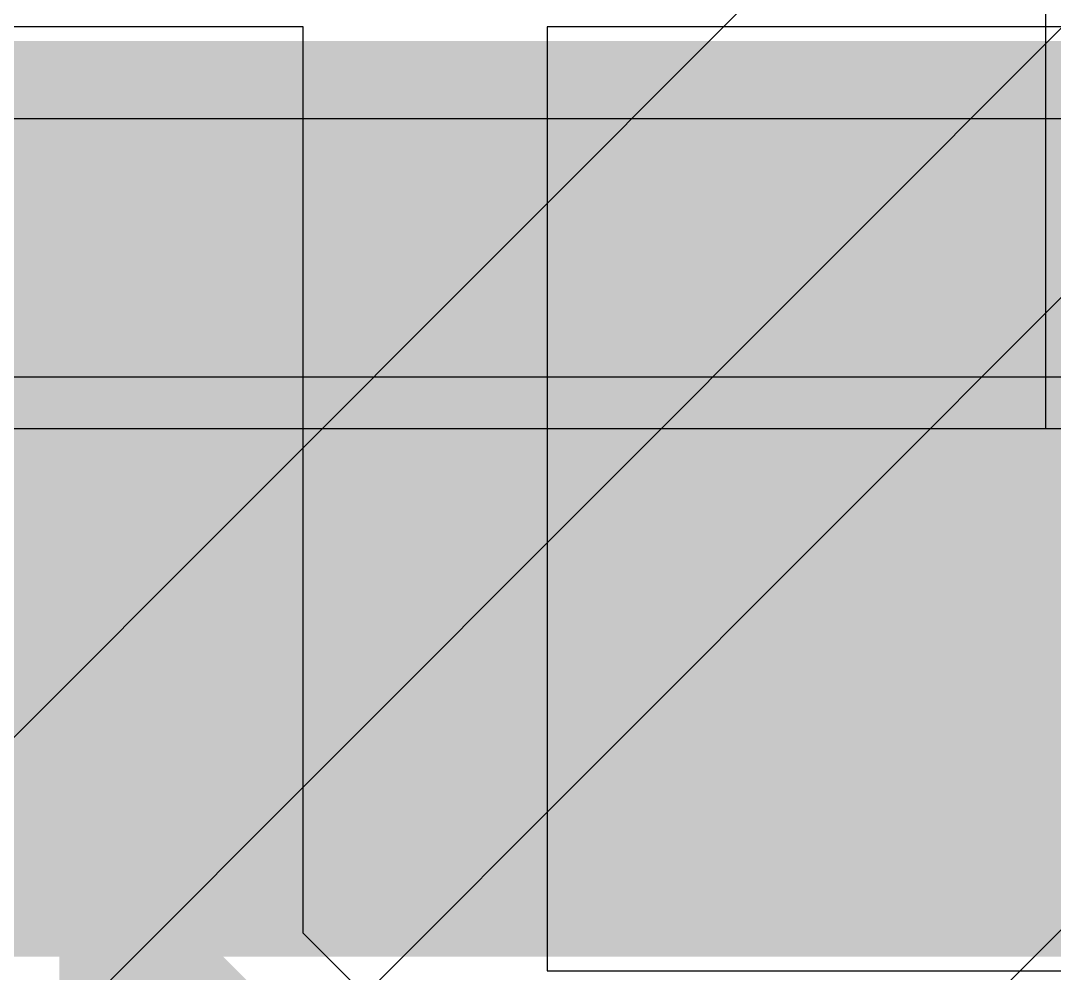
# Model space of a CAD drawing. Header units: inches. Extents: x -6 to 5433, y -4 to 5447.
# Drawn here: x 19.83 to 21.697, y 31.086 to 32.806 of the extents above; entities that cross this region are included whole.
import ezdxf

# ---------------------------------------------------------------- set-up
doc = ezdxf.new("R2010")
doc.units = ezdxf.units.IN
for name, color, linetype in [('Bottom Layer', 5, 'Continuous'), ('Bottom Solder', 6, 'Continuous'), ('Ground', 16, 'Continuous'), ('Mechanical 4', 56, 'Continuous'), ('Top Layer', 1, 'Continuous'), ('Top Paste', 8, 'Continuous'), ('Top Solder', 216, 'Continuous')]:
    doc.layers.add(name, color=color, linetype=linetype)

msp = doc.modelspace()

# ---------------------------------------------------------------- hatches: boundary and pattern name
at = {"layer": 'Top Layer'}
for points in [[(20.2131, 31.2177), (19.9081, 31.2177), (19.9081, 32.6677), (20.2131, 32.6677)], [(20.7131, 31.2177), (20.4081, 31.2177), (20.4081, 32.6677), (20.7131, 32.6677)], [(21.2131, 31.2177), (20.9081, 31.2177), (20.9081, 32.6677), (21.2131, 32.6677)], [(21.7131, 31.2177), (21.4081, 31.2177), (21.4081, 32.6677), (21.7131, 32.6677)]]:
    msp.add_hatch(color=1, dxfattribs=at).paths.add_polyline_path(points)
at = {"layer": 'Top Paste'}
for points in [[(20.2131, 31.2177), (19.9081, 31.2177), (19.9081, 32.6677), (20.2131, 32.6677)], [(20.7131, 31.2177), (20.4081, 31.2177), (20.4081, 32.6677), (20.7131, 32.6677)], [(21.2131, 31.2177), (20.9081, 31.2177), (20.9081, 32.6677), (21.2131, 32.6677)], [(21.7131, 31.2177), (21.4081, 31.2177), (21.4081, 32.6677), (21.7131, 32.6677)]]:
    msp.add_hatch(color=8, dxfattribs=at).paths.add_polyline_path(points)
at = {"layer": 'Top Solder'}
for points in [[(20.3147, 31.1161), (19.8065, 31.1161), (19.8065, 32.7693), (20.3147, 32.7693)], [(20.8147, 31.1161), (20.3065, 31.1161), (20.3065, 32.7693), (20.8147, 32.7693)], [(21.3147, 31.1161), (20.8065, 31.1161), (20.8065, 32.7693), (21.3147, 32.7693)], [(21.8147, 31.1161), (21.3065, 31.1161), (21.3065, 32.7693), (21.8147, 32.7693)]]:
    msp.add_hatch(color=216, dxfattribs=at).paths.add_polyline_path(points)

# ---------------------------------------------------------------- linework, layer by layer
at = {"layer": 'Bottom Layer'}
for p, q in [((21.6811, 34.1324), (21.6811, 32.069)), ((36.2891, 32.069), (18.4581, 32.069)), ((21.6811, 32.069), (18.4581, 32.069))]:
    msp.add_line(p, q, dxfattribs=at)
at = {"layer": 'Bottom Solder'}
for p in [(10.7161, 20.161), (12.6044, 24.2952), (13.1544, 23.7452)]:
    msp.add_line(p, (5432.8521, 5447.4931), dxfattribs=at)
at = {"layer": 'Ground'}
for p, q in [((32.9756, 32.629), (16.6655, 32.629)), ((6.8587, 32.1629), (32.8791, 32.1629))]:
    msp.add_line(p, q, dxfattribs=at)
msp.add_lwpolyline([(6.5134, 32.396, 0.2032, 0.2032, 0), (32.9756, 32.396, 0.2032, 0.2032, 0)], format="xyseb", dxfattribs=at)
at = {"layer": 'Mechanical 4'}
msp.add_lwpolyline([(4.3524, 31.2949, 0.0127, 0.0127, 0), (26.1425, 31.2949, 0.0127, 0.0127, 0)], format="xyseb", dxfattribs=at)
at = {"layer": 'Top Layer'}
for p, q in [((20.3401, 32.7947), (18.7811, 32.7947)), ((20.3401, 31.1586), (20.3401, 32.7947)), ((22.8401, 32.7947), (20.7811, 32.7947)), ((20.7811, 32.7947), (20.7811, 31.0907)), ((20.5568, 30.9419), (20.3401, 31.1586)), ((20.7811, 31.0907), (22.8401, 31.0907))]:
    msp.add_line(p, q, dxfattribs=at)
for points in [[(20.0392, 31.9213, 0.2794, 0.2794, 0), (20.0606, 31.9427, 0.2794, 0.2794, 0)], [(20.0392, 31.0749, 0.2794, 0.2794, 0), (20.0392, 31.9213, 0.2794, 0.2794, 0)], [(20.0392, 31.0749, 0.2794, 0.2794, 0), (20.4442, 30.6699, 0.2794, 0.2794, 0)]]:
    msp.add_lwpolyline(points, format="xyseb", dxfattribs=at)
for points in [[(19.9907, 31.9427, 0.1397, 0.1397, 1), (20.1304, 31.9427, 0.1397, 0.1397, 1)], [(19.9694, 31.9213, 0.1397, 0.1397, 1), (20.1091, 31.9213, 0.1397, 0.1397, 1)], [(19.9694, 31.9213, 0.1397, 0.1397, 1), (20.1091, 31.9213, 0.1397, 0.1397, 1)], [(19.9694, 31.0749, 0.1397, 0.1397, 1), (20.1091, 31.0749, 0.1397, 0.1397, 1)], [(19.9694, 31.0749, 0.1397, 0.1397, 1), (20.1091, 31.0749, 0.1397, 0.1397, 1)]]:
    msp.add_lwpolyline(points, format="xyseb", close=True, dxfattribs=at)
at = {"layer": 'Top Solder'}
msp.add_line((-3.3687, 7.6978), (5432.8521, 5447.4931), dxfattribs=at)

doc.saveas('drawing.dxf')
